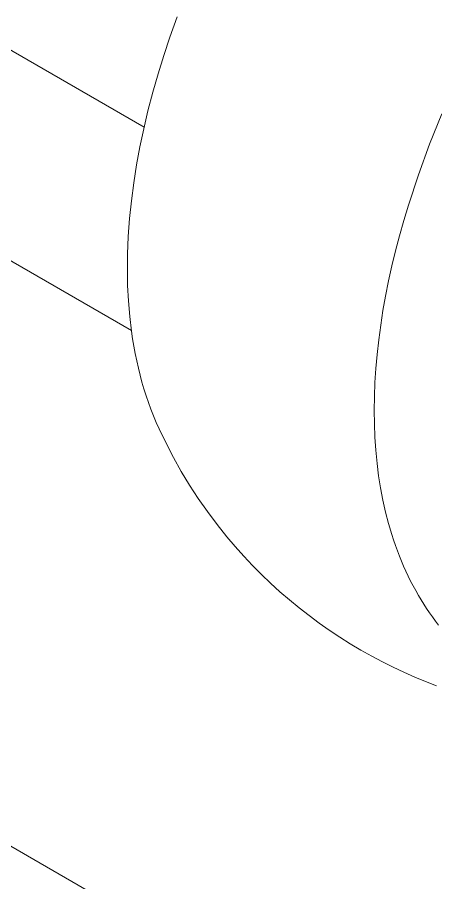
# Model space of a CAD drawing. Header units: millimetres. Extents: x -209 to 4251, y 50 to 3279.
# Drawn here: x 3543.9 to 3589, y 957.9 to 1051.1 of the extents above; entities that cross this region are included whole.
import ezdxf

# ---------------------------------------------------------------- set-up
doc = ezdxf.new("R2010")
doc.units = ezdxf.units.MM
doc.layers.add('ZANO_R', color=7, linetype='Continuous', lineweight=0)

msp = doc.modelspace()

# ---------------------------------------------------------------- linework, layer by layer
at = {"layer": 'ZANO_R'}
for p, q in [((2486.346, 1572.012), (3676.714, 884.752)), ((3557.569, 1039.22), (2678.26, 1547.137)), ((2656.095, 1537.028), (3556.204, 1017.35)), ((3560.335, 1048.908), (3561.121, 1051.119)), ((3559.685, 1046.948), (3560.335, 1048.908)), ((3559.075, 1044.975), (3559.685, 1046.948)), ((3558.509, 1042.989), (3559.075, 1044.975)), ((3557.988, 1040.99), (3558.509, 1042.989)), ((3557.534, 1039.066), (3557.988, 1040.99)), ((3589.656, 1040.655), (3588.338, 1037.397)), ((3557.126, 1037.132), (3557.534, 1039.066)), ((3556.767, 1035.188), (3557.126, 1037.132)), ((3588.338, 1037.397), (3587.124, 1034.099)), ((3556.457, 1033.235), (3556.767, 1035.188)), ((3587.124, 1034.099), (3586.046, 1030.835)), ((3556.205, 1031.323), (3556.457, 1033.235)), ((3556.007, 1029.405), (3556.205, 1031.323)), ((3586.046, 1030.835), (3585.55, 1029.189)), ((3555.865, 1027.482), (3556.007, 1029.405)), ((3585.55, 1029.189), (3585.084, 1027.535)), ((3585.084, 1027.535), (3584.662, 1025.927)), ((3555.784, 1025.555), (3555.865, 1027.482)), ((3584.662, 1025.927), (3584.272, 1024.31)), ((3555.765, 1023.878), (3555.784, 1025.555)), ((3555.798, 1022.201), (3555.765, 1023.878)), ((3584.272, 1024.31), (3583.913, 1022.687)), ((3555.884, 1020.527), (3555.798, 1022.201)), ((3583.913, 1022.687), (3583.587, 1021.056)), ((3583.587, 1021.056), (3583.308, 1019.489)), ((3556.025, 1018.856), (3555.884, 1020.527)), ((3583.308, 1019.489), (3583.062, 1017.915)), ((3556.216, 1017.259), (3556.025, 1018.856)), ((3583.062, 1017.915), (3582.851, 1016.337)), ((3556.333, 1016.463), (3556.216, 1017.259)), ((3556.464, 1015.67), (3556.333, 1016.463)), ((3556.61, 1014.879), (3556.464, 1015.67)), ((3582.851, 1016.337), (3582.675, 1014.754)), ((3556.772, 1014.092), (3556.61, 1014.879)), ((3582.675, 1014.754), (3582.542, 1013.248)), ((3556.949, 1013.308), (3556.772, 1014.092)), ((3557.143, 1012.527), (3556.949, 1013.308)), ((3582.542, 1013.248), (3582.445, 1011.74)), ((3557.342, 1011.788), (3557.143, 1012.527)), ((3557.557, 1011.053), (3557.342, 1011.788)), ((3582.445, 1011.74), (3582.386, 1010.23)), ((3557.788, 1010.322), (3557.557, 1011.053)), ((3558.034, 1009.597), (3557.788, 1010.322)), ((3582.386, 1010.23), (3582.365, 1008.719)), ((3558.297, 1008.878), (3558.034, 1009.597)), ((3558.576, 1008.165), (3558.297, 1008.878)), ((3558.872, 1007.459), (3558.576, 1008.165)), ((3582.365, 1008.719), (3582.384, 1007.296)), ((3559.186, 1006.76), (3558.872, 1007.459)), ((3582.384, 1007.296), (3582.441, 1005.875)), ((3559.931, 1005.21), (3559.186, 1006.76)), ((3560.727, 1003.683), (3559.931, 1005.21)), ((3582.441, 1005.875), (3582.537, 1004.456)), ((3582.537, 1004.456), (3582.675, 1003.04)), ((3561.573, 1002.181), (3560.727, 1003.683)), ((3582.675, 1003.04), (3582.842, 1001.718)), ((3562.467, 1000.707), (3561.573, 1002.181)), ((3582.842, 1001.718), (3583.049, 1000.402)), ((3563.409, 999.262), (3562.467, 1000.707)), ((3583.049, 1000.402), (3583.297, 999.092)), ((3564.396, 997.849), (3563.409, 999.262)), ((3583.297, 999.092), (3583.588, 997.792)), ((3565.428, 996.469), (3564.396, 997.849)), ((3583.588, 997.792), (3583.9, 996.585)), ((3566.501, 995.126), (3565.428, 996.469)), ((3583.9, 996.585), (3584.252, 995.39)), ((3567.39, 994.08), (3566.501, 995.126)), ((3584.252, 995.39), (3584.444, 994.797)), ((3568.304, 993.058), (3567.39, 994.08)), ((3584.444, 994.797), (3584.646, 994.208)), ((3584.646, 994.208), (3584.859, 993.622)), ((3584.859, 993.622), (3585.083, 993.041)), ((3569.243, 992.063), (3568.304, 993.058)), ((3585.083, 993.041), (3585.304, 992.499)), ((3585.304, 992.499), (3585.534, 991.961)), ((3570.206, 991.093), (3569.243, 992.063)), ((3585.534, 991.961), (3585.774, 991.427)), ((3585.774, 991.427), (3586.024, 990.898)), ((3571.193, 990.149), (3570.206, 991.093)), ((3586.024, 990.898), (3586.284, 990.374)), ((3586.284, 990.374), (3586.554, 989.855)), ((3572.202, 989.232), (3571.193, 990.149)), ((3586.554, 989.855), (3586.834, 989.341)), ((3586.834, 989.341), (3587.125, 988.834)), ((3573.234, 988.342), (3572.202, 989.232)), ((3587.125, 988.834), (3587.409, 988.358)), ((3574.287, 987.48), (3573.234, 988.342)), ((3575.349, 986.654), (3574.287, 987.48)), ((3587.409, 988.358), (3587.702, 987.888)), ((3587.702, 987.888), (3588.005, 987.424)), ((3576.43, 985.856), (3575.349, 986.654)), ((3588.005, 987.424), (3588.317, 986.965)), ((3588.317, 986.965), (3588.638, 986.514)), ((3577.529, 985.086), (3576.43, 985.856)), ((3588.638, 986.514), (3588.968, 986.069)), ((3588.968, 986.069), (3589.307, 985.631)), ((3578.646, 984.345), (3577.529, 985.086)), ((3579.779, 983.633), (3578.646, 984.345)), ((3580.929, 982.949), (3579.779, 983.633)), ((3582.095, 982.294), (3580.929, 982.949)), ((3583.275, 981.669), (3582.095, 982.294)), ((3584.415, 981.099), (3583.275, 981.669)), ((3585.565, 980.558), (3584.415, 981.099)), ((3586.725, 980.044), (3585.565, 980.558)), ((3587.894, 979.557), (3586.725, 980.044)), ((3589.072, 979.098), (3587.894, 979.557))]:
    msp.add_line(p, q, dxfattribs=at)

doc.saveas('drawing.dxf')
